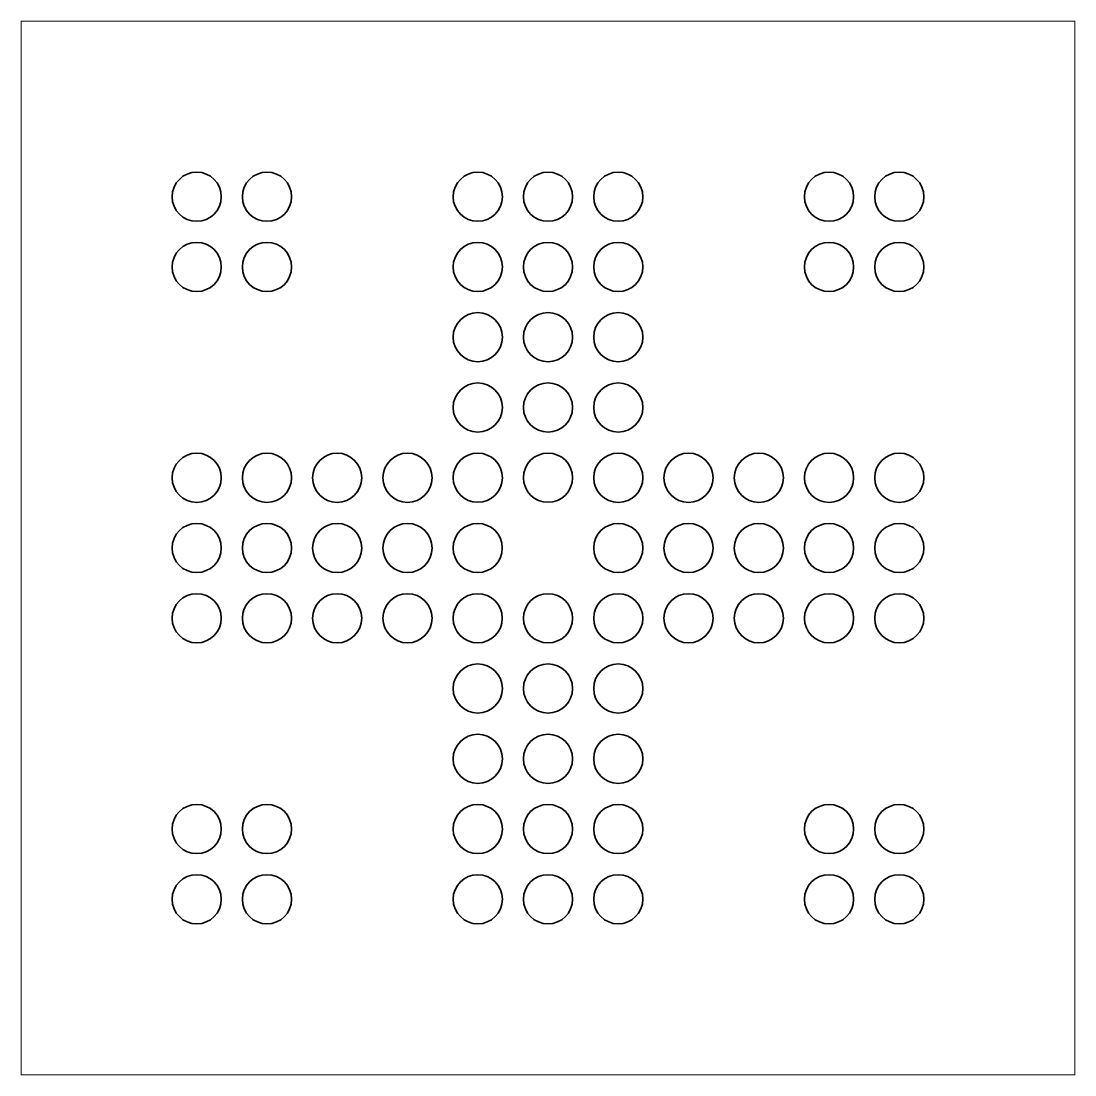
# Paper-space layout 'Layout1' of a CAD drawing. Header units: millimetres. Extents: x 0 to 300, y 0 to 300.
# The model-space entities are those that its viewports show. They can reach past a viewport. Long polylines and large blocks are cut down to what shows.
import ezdxf

# ---------------------------------------------------------------- set-up
doc = ezdxf.new("R2010")
doc.units = ezdxf.units.MM
doc.layers.add('Holes', color=7, linetype='Continuous')

msp = doc.modelspace()

# ---------------------------------------------------------------- linework, layer by layer
at = {"layer": 'Holes', "color": 18, "linetype": 'Continuous', "lineweight": 35, "true_color": 0x000000}
for points in [[(57, 250), (57, 246.13), (53.87, 243), (50, 243), (46.14, 243), (43, 246.13), (43, 250), (43, 253.86), (46.14, 257), (50, 257), (53.87, 257), (57, 253.86), (57, 250)], [(77, 250), (77, 246.13), (73.86, 243), (70, 243), (66.14, 243), (63, 246.13), (63, 250), (63, 253.86), (66.14, 257), (70, 257), (73.86, 257), (77, 253.86), (77, 250)], [(130, 243), (126.14, 243), (123, 246.13), (123, 250), (123, 253.86), (126.14, 257), (130, 257), (133.86, 257), (137, 253.86), (137, 250), (137, 246.13), (133.86, 243), (130, 243)], [(150, 243), (146.14, 243), (143, 246.13), (143, 250), (143, 253.86), (146.14, 257), (150, 257), (153.86, 257), (157, 253.86), (157, 250), (157, 246.13), (153.86, 243), (150, 243)], [(170, 243), (166.14, 243), (163, 246.13), (163, 250), (163, 253.86), (166.14, 257), (170, 257), (173.86, 257), (177, 253.86), (177, 250), (177, 246.13), (173.86, 243), (170, 243)], [(230, 243), (226.13, 243), (223, 246.13), (223, 250), (223, 253.86), (226.13, 257), (230, 257), (233.86, 257), (237, 253.86), (237, 250), (237, 246.13), (233.86, 243), (230, 243)], [(250, 243), (246.13, 243), (243, 246.13), (243, 250), (243, 253.86), (246.13, 257), (250, 257), (253.86, 257), (257, 253.86), (257, 250), (257, 246.13), (253.86, 243), (250, 243)], [(130, 223), (126.14, 223), (123, 226.14), (123, 230), (123, 233.86), (126.14, 237), (130, 237), (133.86, 237), (137, 233.86), (137, 230), (137, 226.14), (133.86, 223), (130, 223)], [(150, 223), (146.14, 223), (143, 226.14), (143, 230), (143, 233.86), (146.14, 237), (150, 237), (153.86, 237), (157, 233.86), (157, 230), (157, 226.14), (153.86, 223), (150, 223)], [(170, 223), (166.14, 223), (163, 226.14), (163, 230), (163, 233.86), (166.14, 237), (170, 237), (173.86, 237), (177, 233.86), (177, 230), (177, 226.14), (173.86, 223), (170, 223)], [(230, 223), (226.13, 223), (223, 226.14), (223, 230), (223, 233.86), (226.13, 237), (230, 237), (233.86, 237), (237, 233.86), (237, 230), (237, 226.14), (233.86, 223), (230, 223)], [(57, 230), (57, 226.13), (53.87, 223), (50, 223), (46.14, 223), (43, 226.13), (43, 230), (43, 233.86), (46.14, 237), (50, 237), (53.87, 237), (57, 233.86), (57, 230)], [(77, 230), (77, 226.13), (73.86, 223), (70, 223), (66.14, 223), (63, 226.13), (63, 230), (63, 233.86), (66.14, 237), (70, 237), (73.86, 237), (77, 233.86), (77, 230)], [(250, 223), (246.13, 223), (243, 226.14), (243, 230), (243, 233.86), (246.13, 237), (250, 237), (253.86, 237), (257, 233.86), (257, 230), (257, 226.14), (253.86, 223), (250, 223)], [(130, 203), (126.14, 203), (123, 206.14), (123, 210), (123, 213.87), (126.14, 217), (130, 217), (133.86, 217), (137, 213.87), (137, 210), (137, 206.14), (133.86, 203), (130, 203)], [(150, 203), (146.14, 203), (143, 206.14), (143, 210), (143, 213.87), (146.14, 217), (150, 217), (153.86, 217), (157, 213.87), (157, 210), (157, 206.14), (153.86, 203), (150, 203)], [(170, 203), (166.14, 203), (163, 206.14), (163, 210), (163, 213.87), (166.14, 217), (170, 217), (173.86, 217), (177, 213.87), (177, 210), (177, 206.14), (173.86, 203), (170, 203)], [(130, 183.01), (126.14, 183.01), (123, 186.14), (123, 190.01), (123, 193.87), (126.14, 197.01), (130, 197.01), (133.86, 197.01), (137, 193.87), (137, 190.01), (137, 186.14), (133.86, 183.01), (130, 183.01)], [(150, 183.01), (146.14, 183.01), (143, 186.14), (143, 190.01), (143, 193.87), (146.14, 197.01), (150, 197.01), (153.86, 197.01), (157, 193.87), (157, 190.01), (157, 186.14), (153.86, 183.01), (150, 183.01)], [(170, 183.01), (166.14, 183.01), (163, 186.14), (163, 190.01), (163, 193.87), (166.14, 197.01), (170, 197.01), (173.86, 197.01), (177, 193.87), (177, 190.01), (177, 186.14), (173.86, 183.01), (170, 183.01)], [(57, 170), (57, 166.14), (53.87, 163), (50, 163), (46.14, 163), (43, 166.14), (43, 170), (43, 173.86), (46.14, 177), (50, 177), (53.87, 177), (57, 173.86), (57, 170)], [(77, 170), (77, 166.14), (73.86, 163), (70, 163), (66.14, 163), (63, 166.14), (63, 170), (63, 173.86), (66.14, 177), (70, 177), (73.86, 177), (77, 173.86), (77, 170)], [(97, 170), (97, 166.14), (93.86, 163), (90, 163), (86.13, 163), (83, 166.14), (83, 170), (83, 173.86), (86.13, 177), (90, 177), (93.86, 177), (97, 173.86), (97, 170)], [(116.99, 170), (116.99, 166.14), (113.86, 163), (109.99, 163), (106.13, 163), (102.99, 166.14), (102.99, 170), (102.99, 173.86), (106.13, 177), (109.99, 177), (113.86, 177), (116.99, 173.86), (116.99, 170)], [(130, 163.01), (126.14, 163.01), (123, 166.15), (123, 170.01), (123, 173.87), (126.14, 177.01), (130, 177.01), (133.86, 177.01), (137, 173.87), (137, 170.01), (137, 166.15), (133.86, 163.01), (130, 163.01)], [(150, 163.01), (146.14, 163.01), (143, 166.15), (143, 170.01), (143, 173.87), (146.14, 177.01), (150, 177.01), (153.86, 177.01), (157, 173.87), (157, 170.01), (157, 166.15), (153.86, 163.01), (150, 163.01)], [(163.01, 170), (163.01, 173.86), (166.15, 177), (170.01, 177), (173.87, 177), (177.01, 173.86), (177.01, 170), (177.01, 166.14), (173.87, 163), (170.01, 163), (166.15, 163), (163.01, 166.14), (163.01, 170)], [(183.01, 170), (183.01, 173.86), (186.14, 177), (190.01, 177), (193.87, 177), (197.01, 173.86), (197.01, 170), (197.01, 166.14), (193.87, 163), (190.01, 163), (186.14, 163), (183.01, 166.14), (183.01, 170)], [(203, 170), (203, 173.86), (206.14, 177), (210, 177), (213.87, 177), (217, 173.86), (217, 170), (217, 166.14), (213.87, 163), (210, 163), (206.14, 163), (203, 166.14), (203, 170)], [(223, 170), (223, 173.86), (226.14, 177), (230, 177), (233.86, 177), (237, 173.86), (237, 170), (237, 166.14), (233.86, 163), (230, 163), (226.14, 163), (223, 166.14), (223, 170)], [(243, 170), (243, 173.86), (246.13, 177), (250, 177), (253.86, 177), (257, 173.86), (257, 170), (257, 166.14), (253.86, 163), (250, 163), (246.13, 163), (243, 166.14), (243, 170)], [(57, 150), (57, 146.14), (53.87, 143), (50, 143), (46.14, 143), (43, 146.14), (43, 150), (43, 153.86), (46.14, 157), (50, 157), (53.87, 157), (57, 153.86), (57, 150)], [(77, 150), (77, 146.14), (73.86, 143), (70, 143), (66.14, 143), (63, 146.14), (63, 150), (63, 153.86), (66.14, 157), (70, 157), (73.86, 157), (77, 153.86), (77, 150)], [(97, 150), (97, 146.14), (93.86, 143), (90, 143), (86.13, 143), (83, 146.14), (83, 150), (83, 153.86), (86.13, 157), (90, 157), (93.86, 157), (97, 153.86), (97, 150)], [(116.99, 150), (116.99, 146.14), (113.86, 143), (109.99, 143), (106.13, 143), (102.99, 146.14), (102.99, 150), (102.99, 153.86), (106.13, 157), (109.99, 157), (113.86, 157), (116.99, 153.86), (116.99, 150)], [(136.99, 150), (136.99, 146.14), (133.85, 143), (129.99, 143), (126.13, 143), (122.99, 146.14), (122.99, 150), (122.99, 153.86), (126.13, 157), (129.99, 157), (133.85, 157), (136.99, 153.86), (136.99, 150)], [(163.01, 150), (163.01, 153.86), (166.15, 157), (170.01, 157), (173.87, 157), (177.01, 153.86), (177.01, 150), (177.01, 146.14), (173.87, 143), (170.01, 143), (166.15, 143), (163.01, 146.14), (163.01, 150)], [(183.01, 150), (183.01, 153.86), (186.14, 157), (190.01, 157), (193.87, 157), (197.01, 153.86), (197.01, 150), (197.01, 146.14), (193.87, 143), (190.01, 143), (186.14, 143), (183.01, 146.14), (183.01, 150)], [(203, 150), (203, 153.86), (206.14, 157), (210, 157), (213.87, 157), (217, 153.86), (217, 150), (217, 146.14), (213.87, 143), (210, 143), (206.14, 143), (203, 146.14), (203, 150)], [(223, 150), (223, 153.86), (226.14, 157), (230, 157), (233.86, 157), (237, 153.86), (237, 150), (237, 146.14), (233.86, 143), (230, 143), (226.14, 143), (223, 146.14), (223, 150)], [(243, 150), (243, 153.86), (246.13, 157), (250, 157), (253.86, 157), (257, 153.86), (257, 150), (257, 146.14), (253.86, 143), (250, 143), (246.13, 143), (243, 146.14), (243, 150)], [(57, 130), (57, 126.14), (53.87, 123), (50, 123), (46.14, 123), (43, 126.14), (43, 130), (43, 133.86), (46.14, 137), (50, 137), (53.87, 137), (57, 133.86), (57, 130)], [(77, 130), (77, 126.14), (73.86, 123), (70, 123), (66.14, 123), (63, 126.14), (63, 130), (63, 133.86), (66.14, 137), (70, 137), (73.86, 137), (77, 133.86), (77, 130)], [(97, 130), (97, 126.14), (93.86, 123), (90, 123), (86.13, 123), (83, 126.14), (83, 130), (83, 133.86), (86.13, 137), (90, 137), (93.86, 137), (97, 133.86), (97, 130)], [(116.99, 130), (116.99, 126.14), (113.86, 123), (109.99, 123), (106.13, 123), (102.99, 126.14), (102.99, 130), (102.99, 133.86), (106.13, 137), (109.99, 137), (113.86, 137), (116.99, 133.86), (116.99, 130)], [(136.99, 130), (136.99, 126.14), (133.85, 123), (129.99, 123), (126.13, 123), (122.99, 126.14), (122.99, 130), (122.99, 133.86), (126.13, 137), (129.99, 137), (133.85, 137), (136.99, 133.86), (136.99, 130)], [(150, 136.99), (153.86, 136.99), (157, 133.85), (157, 129.99), (157, 126.13), (153.86, 122.99), (150, 122.99), (146.14, 122.99), (143, 126.13), (143, 129.99), (143, 133.85), (146.14, 136.99), (150, 136.99)], [(170, 136.99), (173.86, 136.99), (177, 133.85), (177, 129.99), (177, 126.13), (173.86, 122.99), (170, 122.99), (166.14, 122.99), (163, 126.13), (163, 129.99), (163, 133.85), (166.14, 136.99), (170, 136.99)], [(183.01, 130), (183.01, 133.86), (186.14, 137), (190.01, 137), (193.87, 137), (197.01, 133.86), (197.01, 130), (197.01, 126.14), (193.87, 123), (190.01, 123), (186.14, 123), (183.01, 126.14), (183.01, 130)], [(203, 130), (203, 133.86), (206.14, 137), (210, 137), (213.87, 137), (217, 133.86), (217, 130), (217, 126.14), (213.87, 123), (210, 123), (206.14, 123), (203, 126.14), (203, 130)], [(223, 130), (223, 133.86), (226.14, 137), (230, 137), (233.86, 137), (237, 133.86), (237, 130), (237, 126.14), (233.86, 123), (230, 123), (226.14, 123), (223, 126.14), (223, 130)], [(243, 130), (243, 133.86), (246.13, 137), (250, 137), (253.86, 137), (257, 133.86), (257, 130), (257, 126.14), (253.86, 123), (250, 123), (246.13, 123), (243, 126.14), (243, 130)], [(130, 116.99), (133.86, 116.99), (137, 113.86), (137, 109.99), (137, 106.13), (133.86, 102.99), (130, 102.99), (126.14, 102.99), (123, 106.13), (123, 109.99), (123, 113.86), (126.14, 116.99), (130, 116.99)], [(150, 116.99), (153.86, 116.99), (157, 113.86), (157, 109.99), (157, 106.13), (153.86, 102.99), (150, 102.99), (146.14, 102.99), (143, 106.13), (143, 109.99), (143, 113.86), (146.14, 116.99), (150, 116.99)], [(170, 116.99), (173.86, 116.99), (177, 113.86), (177, 109.99), (177, 106.13), (173.86, 102.99), (170, 102.99), (166.14, 102.99), (163, 106.13), (163, 109.99), (163, 113.86), (166.14, 116.99), (170, 116.99)], [(130, 97), (133.86, 97), (137, 93.86), (137, 90), (137, 86.13), (133.86, 83), (130, 83), (126.14, 83), (123, 86.13), (123, 90), (123, 93.86), (126.14, 97), (130, 97)], [(150, 97), (153.86, 97), (157, 93.86), (157, 90), (157, 86.13), (153.86, 83), (150, 83), (146.14, 83), (143, 86.13), (143, 90), (143, 93.86), (146.14, 97), (150, 97)], [(170, 97), (173.86, 97), (177, 93.86), (177, 90), (177, 86.13), (173.86, 83), (170, 83), (166.14, 83), (163, 86.13), (163, 90), (163, 93.86), (166.14, 97), (170, 97)], [(50, 77), (53.87, 77), (57, 73.86), (57, 70), (57, 66.14), (53.87, 63), (50, 63), (46.14, 63), (43, 66.14), (43, 70), (43, 73.86), (46.14, 77), (50, 77)], [(70, 77), (73.87, 77), (77, 73.86), (77, 70), (77, 66.14), (73.87, 63), (70, 63), (66.14, 63), (63, 66.14), (63, 70), (63, 73.86), (66.14, 77), (70, 77)], [(130, 77), (133.86, 77), (137, 73.86), (137, 70), (137, 66.14), (133.86, 63), (130, 63), (126.14, 63), (123, 66.14), (123, 70), (123, 73.86), (126.14, 77), (130, 77)], [(150, 77), (153.86, 77), (157, 73.86), (157, 70), (157, 66.14), (153.86, 63), (150, 63), (146.14, 63), (143, 66.14), (143, 70), (143, 73.86), (146.14, 77), (150, 77)], [(170, 77), (173.86, 77), (177, 73.86), (177, 70), (177, 66.14), (173.86, 63), (170, 63), (166.14, 63), (163, 66.14), (163, 70), (163, 73.86), (166.14, 77), (170, 77)], [(223, 70), (223, 73.87), (226.14, 77), (230, 77), (233.86, 77), (237, 73.87), (237, 70), (237, 66.14), (233.86, 63), (230, 63), (226.14, 63), (223, 66.14), (223, 70)], [(243, 70), (243, 73.87), (246.13, 77), (250, 77), (253.86, 77), (257, 73.87), (257, 70), (257, 66.14), (253.86, 63), (250, 63), (246.13, 63), (243, 66.14), (243, 70)], [(50, 57), (53.87, 57), (57, 53.87), (57, 50), (57, 46.14), (53.87, 43), (50, 43), (46.14, 43), (43, 46.14), (43, 50), (43, 53.87), (46.14, 57), (50, 57)], [(70, 57), (73.87, 57), (77, 53.87), (77, 50), (77, 46.14), (73.87, 43), (70, 43), (66.14, 43), (63, 46.14), (63, 50), (63, 53.87), (66.14, 57), (70, 57)], [(130, 57), (133.86, 57), (137, 53.87), (137, 50), (137, 46.14), (133.86, 43), (130, 43), (126.14, 43), (123, 46.14), (123, 50), (123, 53.87), (126.14, 57), (130, 57)], [(150, 57), (153.86, 57), (157, 53.87), (157, 50), (157, 46.14), (153.86, 43), (150, 43), (146.14, 43), (143, 46.14), (143, 50), (143, 53.87), (146.14, 57), (150, 57)], [(170, 57), (173.86, 57), (177, 53.87), (177, 50), (177, 46.14), (173.86, 43), (170, 43), (166.14, 43), (163, 46.14), (163, 50), (163, 53.87), (166.14, 57), (170, 57)], [(223, 50), (223, 53.87), (226.14, 57), (230, 57), (233.86, 57), (237, 53.87), (237, 50), (237, 46.14), (233.86, 43), (230, 43), (226.14, 43), (223, 46.14), (223, 50)], [(243, 50), (243, 53.87), (246.13, 57), (250, 57), (253.86, 57), (257, 53.87), (257, 50), (257, 46.14), (253.86, 43), (250, 43), (246.13, 43), (243, 46.14), (243, 50)]]:
    msp.add_open_spline(points, degree=3, knots=[0, 0, 0, 0, 1, 1, 1, 2, 2, 2, 3, 3, 3, 4, 4, 4, 4], dxfattribs=at)

psp = doc.layouts.get("Layout1")

# ---------------------------------------------------------------- viewports
at = {"layer": '0'}
psp.add_viewport(center=(150, 150), size=(300, 300), view_center_point=(150, 150), view_height=300, dxfattribs=at)

doc.saveas('drawing.dxf')
